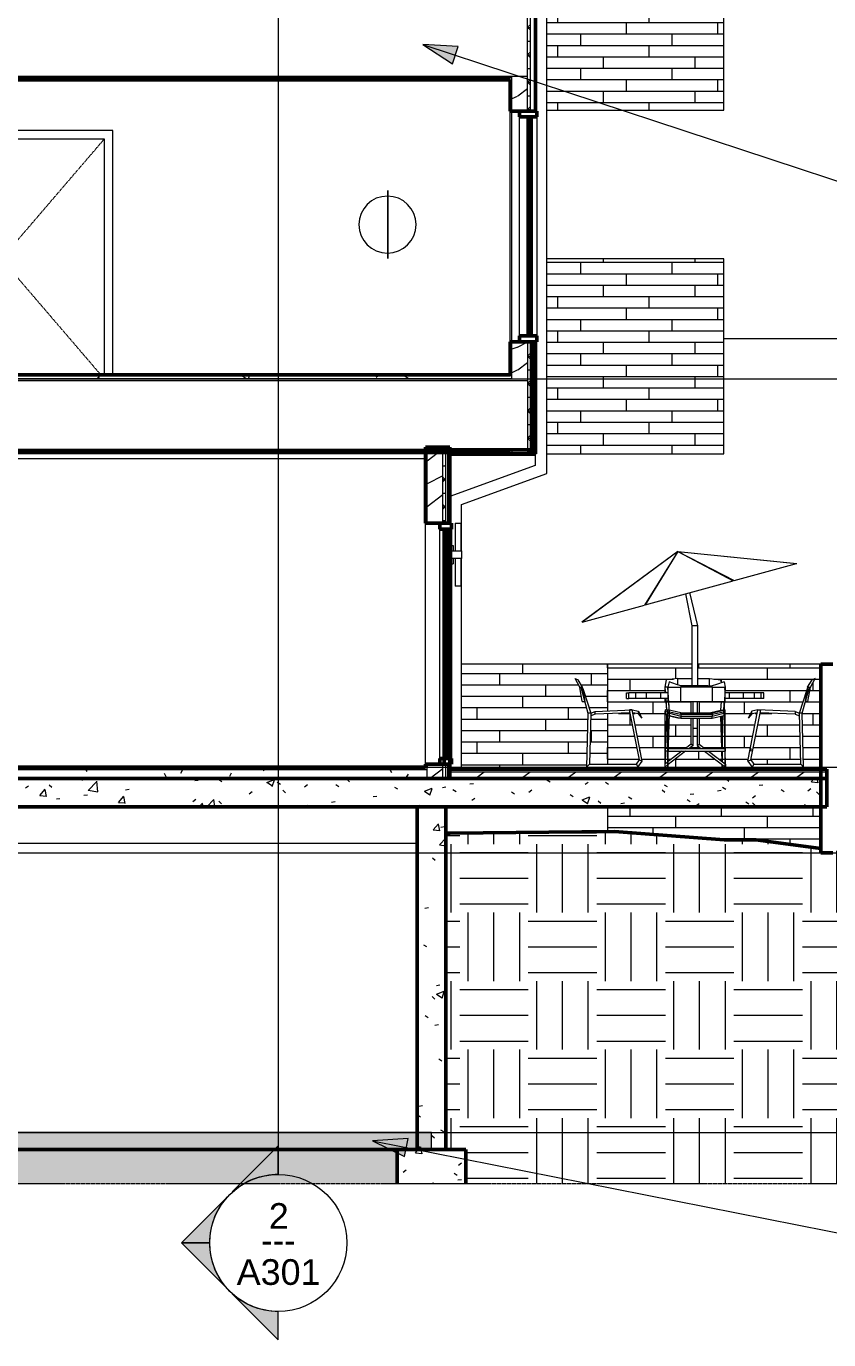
# Model space of a CAD drawing. Header units: inches. Extents: x -4169 to 1217, y -214 to 588.
# Drawn here: x 568.3 to 849.2, y -200.6 to 259.5 of the extents above; entities that cross this region are included whole.
import ezdxf

# ---------------------------------------------------------------- set-up
doc = ezdxf.new("R2010")
doc.units = ezdxf.units.IN
doc.header["$MEASUREMENT"] = 0
for name, pattern in [('Aligning Line 1_8_', [0.25, 0.125, -0.125]), ('Dash 1_16_', [0.125, 0.0625, -0.0625]), ('Grid Line 1_2_', [0.875, 0.5, -0.125, 0.125, -0.125])]:
    doc.linetypes.add(name, pattern=pattern)
for name, color, linetype, lineweight in [('0-5', 10, 'Continuous', 13), ('0-6', 90, 'Continuous', 5), ('0-7', 253, 'Continuous', 13), ('A-CLNG', 13, 'Continuous', 13), ('A-CLNG-1', 13, 'Continuous', 50), ('A-CLNG-PATT-1', 13, 'Continuous', 9), ('A-DOOR-1', 7, 'Dash 1_16_', 9), ('A-DOOR-FRAM-1', 7, 'Continuous', 9), ('A-FLOR', 192, 'Continuous', 13), ('A-FLOR-3', 192, 'Continuous', 50), ('A-FLOR-LEVL-1', 51, 'Grid Line 1_2_', 9), ('A-FLOR-MCUT', 51, 'Continuous', 13), ('A-FLOR-PATT-1', 8, 'Continuous', 9), ('A-GENM', 5, 'Continuous', 9), ('A-GLAZ', 151, 'Continuous', 13), ('A-GLAZ-2', 151, 'Continuous', 50), ('A-WALL', 113, 'Continuous', 13), ('A-WALL-1', 10, 'Continuous', 13), ('A-WALL-2', 113, 'Continuous', 50), ('A-WALL-PATT-3', 111, 'Continuous', 9), ('C-BLDG-PADS-1', 55, 'Continuous', 9), ('C-BLDG-PADS-2', 10, 'Continuous', 13), ('C-TOPO', 7, 'Continuous', 9), ('C-TOPO-1', 250, 'Continuous', 50), ('E-LITE-EQPM', 33, 'Continuous', 9), ('E-LITE-EQPM-1', 53, 'Continuous', 9), ('G-ANNO-SYMB', 111, 'Aligning Line 1_8_', 9), ('G-ANNO-SYMB-2', 147, 'Aligning Line 1_8_', 9), ('G-ANNO-SYMB-3', 111, 'Continuous', 9), ('G-ANNO-TEXT', 231, 'Continuous', 9), ('G-IMPT', 8, 'Continuous', 9), ('L-SITE', 91, 'Continuous', 9), ('S-FNDN-2', 32, 'Continuous', 50), ('S-FNDN-3', 32, 'Continuous', 9)]:
    doc.layers.add(name, color=color, linetype=linetype, lineweight=lineweight)
doc.styles.add('Arial', font='arial.ttf', dxfattribs={"height": 9})
doc.styles.add('Century Gothic', font='ufonts.com_century-gothic.ttf', dxfattribs={"height": 9})
pattern_1 = [(0, (0, 0), (24, 24), [24, -24]), (0, (0, 9), (24, 24), [24, -24]), (0, (0, 18), (24, 24), [24, -24]), (90, (3, 21), (-24, 24), [24, -24]), (90, (12, 21), (-24, 24), [24, -24]), (90, (21, 21), (-24, 24), [24, -24])]
pattern_2 = [(0, (-3114.207, 0), (30.72, 7.68), [1.267, -21.773, 1.267, -21.773, -122.88]), (0, (-3114.207, 0), (30.72, 7.68), [-46.08, 1.267, -44.813, 1.267, -21.773, -53.76]), (0, (-3114.207, 0), (30.72, 7.68), [-115.2, 1.267, -14.093, 1.267, -37.133]), (120, (-3102.687, 3.84), (-22.011075, 22.7643), [1.267, -21.773, 1.267, -21.773, -122.88]), (120, (-3102.687, 3.84), (-22.011075, 22.7643), [-46.08, 1.267, -44.813, 1.267, -21.773, -53.76]), (120, (-3102.687, 3.84), (-22.011075, 22.7643), [-115.2, 1.267, -14.093, 1.267, -37.133]), (240, (-3098.847, 19.2), (-8.708925, -30.4443), [1.267, -21.773, 1.267, -21.773, -122.88]), (240, (-3098.847, 19.2), (-8.708925, -30.4443), [-46.08, 1.267, -44.813, 1.267, -21.773, -53.76]), (240, (-3098.847, 19.2), (-8.708925, -30.4443), [-115.2, 1.267, -14.093, 1.267, -37.133])]
pattern_3 = [(50, (-3114.207, 0), (27.5427, -2.40992), [2.88, -31.68]), (355, (-3114.207, 0), (-5.32784, 28.88427), [2.304, -25.344]), (100.451, (-3111.912, -0.2), (22.21532, 26.47393), [2.448, -26.924]), (46.184, (-3114.207, 7.68), (40.98187, -6.35642), [4.32, -47.52]), (96.636, (-3110.792, 7.15), (35.89075, 37.4062), [3.671, -40.386]), (351.184, (-3114.207, 7.68), (35.89097, 37.4062), [3.456, -38.016]), (21, (-3110.367, 5.76), (22.92104, -15.46073), [2.88, -31.68]), (326, (-3110.367, 5.76), (9.34353, 27.84574), [2.304, -25.344]), (71.451, (-3108.457, 4.472), (32.26477, 12.38442), [2.448, -26.924]), (37.5, (-3114.207, 0), (0.466855, 12.782707), [1.267, -23.77, 1.267, -24.461, -25.44]), (37.5, (-3114.207, 0), (0.466855, 12.782707), [-50.765, 1.267, -24.173]), (7.5, (-3114.207, 0), (10.10159, 15.14509), [1.267, -13.402, 1.267, -23.194, -9.696]), (7.5, (-3114.207, 0), (10.10159, 15.14509), [-39.13, 1.267, -8.429]), (327.5, (-3122.77, 0), (20.49916, -0.86578), [1.267, -8.333, 1.267, -28.685, -39.744]), (327.5, (-3122.77, 0), (20.49916, -0.86578), [-39.552, 1.267, -38.477]), (317.5, (-3126.61, 0), (22.39478, 3.84429), [1.267, -11.213, 1.267, -18.624, -28.224]), (317.5, (-3126.61, 0), (22.39478, 3.84429), [-32.371, 1.267, -26.957])]
pattern_4 = [(0, (-3114.207, 0), (0, 4.798), []), (315, (-3114.207, 0), (4.7984266, 0), [6.786, -6.786]), (45, (-3114.207, 0), (4.7984266, 0), [6.786, -6.786])]
pattern_5 = [(216.87, (-3107.81, 15.994), (47.9809429, 31.9870857), [7.997, -71.971]), (206.565, (-3098.213, 11.196), (-15.993714, -15.994133), [17.881, -17.881]), (198.435, (-3098.213, 3.199), (-31.9867405, -15.99388), [10.115, -40.461])]

# ---------------------------------------------------------------- blocks, each defined once
blk = doc.blocks.new('Studio Light - 120V-1360589-BUILDING ELEVATION - COURTYARD - LOOKING WEST')
at = {"layer": 'E-LITE-EQPM-1'}
for p, q in [((3809.11, 190), (3809.11, 201.91)), ((3809.11, 201.91), (3809.11, 190)), ((3809.11, 190), (3809.11, 178.09)), ((3809.11, 178.09), (3809.11, 190))]:
    blk.add_line(p, q, dxfattribs=at)
for start, end in [(0, 180), (180, 0)]:
    blk.add_arc((3808.93, 190), 10, start, end, dxfattribs=at)
blk = doc.blocks.new('CTR - 2nd Phase_rvt-2-BUILDING ELEVATION - COURTYARD - LOOKING WEST')
at = {"layer": 'A-FLOR-LEVL-1'}
for p, q in [((1814.21, 136), (4168.71, 136)), ((1814.21, 0), (4168.71, 0)), ((1814.21, -30), (4168.71, -30)), ((1814.21, -128), (4168.71, -128))]:
    blk.add_line(p, q, dxfattribs=at)
at = {"layer": '0-7'}
blk.add_blockref('Studio Light - 120V-1360589-BUILDING ELEVATION - COURTYARD - LOOKING WEST', (0, 0), dxfattribs=at)
blk = doc.blocks.new('Single-Flush - 36_ x 84_-V57-BUILDING ELEVATION - COURTYARD - LOOKING WEST')
at = {"layer": 'A-DOOR-1'}
for p in [(3709.8, 220), (3708.62, 137.37)]:
    blk.add_line(p, (3673.8, 178), dxfattribs=at)
at = {"layer": 'A-DOOR-FRAM-1'}
for p, q in [((3670.8, 223), (3670.8, 137.37)), ((3712.8, 223), (3670.8, 223)), ((3712.8, 137.37), (3712.8, 223)), ((3673.8, 137.37), (3673.8, 220)), ((3673.8, 220), (3709.8, 220)), ((3709.8, 220), (3709.8, 137.37))]:
    blk.add_line(p, q, dxfattribs=at)
blk = doc.blocks.new('CTR - 1st Phase - Unit Layouts_rvt-2-BUILDING ELEVATION - COURTYARD - LOOKING WEST')
at = {"layer": 'A-WALL-1'}
for p, q in [((3852.47, 149), (3852.47, 229.75)), ((3822.2, 108), (3631.24, 108))]:
    blk.add_line(p, q, dxfattribs=at)
at = {"layer": '0-5'}
blk.add_blockref('Single-Flush - 36_ x 84_-V57-BUILDING ELEVATION - COURTYARD - LOOKING WEST', (0, 0), dxfattribs=at)
blk = doc.blocks.new('CTR  - Topography_rvt-2-BUILDING ELEVATION - COURTYARD - LOOKING WEST')
at = {"layer": 'C-BLDG-PADS-1'}
h = blk.add_hatch(dxfattribs=at)
h.set_pattern_fill('FP_44', color=256, style=0, pattern_type=2)
h.set_pattern_definition([(50, (0, 0), (27.5427, -2.40992), [2.88, -31.68]), (355, (0, 0), (-5.32784, 28.88427), [2.304, -25.344]), (100.451, (2.295, -0.2), (22.21532, 26.47393), [2.448, -26.924]), (46.184, (0, 7.68), (40.98187, -6.35642), [4.32, -47.52]), (96.636, (3.415, 7.15), (35.89075, 37.4062), [3.671, -40.386]), (351.184, (0, 7.68), (35.89097, 37.4062), [3.456, -38.016]), (21, (3.84, 5.76), (22.92104, -15.46073), [2.88, -31.68]), (326, (3.84, 5.76), (9.34353, 27.84574), [2.304, -25.344]), (71.451, (5.75, 4.472), (32.26477, 12.38442), [2.448, -26.924]), (37.5, (0, 0), (0.466855, 12.782707), [1.267, -23.77, 1.267, -24.461, -25.44]), (37.5, (0, 0), (0.466855, 12.782707), [-50.765, 1.267, -24.173]), (7.5, (0, 0), (10.10159, 15.14509), [1.267, -13.402, 1.267, -23.194, -9.696]), (7.5, (0, 0), (10.10159, 15.14509), [-39.13, 1.267, -8.429]), (327.5, (-8.563, 0), (20.49916, -0.86578), [1.267, -8.333, 1.267, -28.685, -39.744]), (327.5, (-8.563, 0), (20.49916, -0.86578), [-39.552, 1.267, -38.477]), (317.5, (-12.403, 0), (22.39478, 3.84429), [1.267, -11.213, 1.267, -18.624, -28.224]), (317.5, (-12.403, 0), (22.39478, 3.84429), [-32.371, 1.267, -26.957])])
h.paths.add_polyline_path([(2856.41, -134), (3824.32, -134), (3824.32, -128), (1938.32, -128), (1938.32, -134), (2721.34, -134)], flags=0)
at = {"layer": 'C-TOPO'}
h = blk.add_hatch(dxfattribs=at)
h.set_pattern_fill('FP_25', color=256, style=0, pattern_type=2)
h.set_pattern_definition(pattern_1)
h.paths.add_polyline_path([(3983.68, -145.87), (4004.23, -145.87), (4004.23, -30), (3971.13, -30), (3964.85, -29.15), (3964.85, -30), (3960.6, -30), (3960.6, -28.58), (3937.24, -25.45), (3926.76, -25.52), (3888.46, -22.59), (3882.12, -22.66), (3876.94, -22.65), (3829.32, -23.15), (3829.32, -134), (3836.32, -134), (3836.32, -145.87), (3974.15, -145.87)], flags=0)
h = blk.add_hatch(dxfattribs=at)
h.set_pattern_fill('FP_25', color=256, style=0, pattern_type=2)
h.set_pattern_definition(pattern_1)
h.paths.add_polyline_path([(3812.32, -145.87), (3812.32, -134.01), (1938.32, -134.01), (1938.32, -145.87), (3801.89, -145.87)], flags=0)
at = {"layer": 'A-FLOR-LEVL-1'}
for p, q in [((1814.21, 0), (4168.71, 0)), ((1814.21, -128), (4168.71, -128))]:
    blk.add_line(p, q, dxfattribs=at)
at = {"layer": 'C-BLDG-PADS-2'}
for p, q in [((3824.32, -128), (1938.32, -128)), ((3824.32, -134), (3824.32, -128)), ((1938.32, -134), (3824.32, -134))]:
    blk.add_line(p, q, dxfattribs=at)
at = {"layer": 'C-TOPO'}
for p, q in [((3969.89, 150), (3926.72, 150)), ((3834.82, -0.59), (3885.92, 0)), ((3868.79, -0.75), (3885.92, 0)), ((3830.94, -23.14), (3876.94, -22.65)), ((3876.94, -22.65), (3882.12, -22.66)), ((3882.12, -22.66), (3888.46, -22.59)), ((3926.76, -25.52), (3888.46, -22.59)), ((3830.94, -23.14), (3829.32, -23.15)), ((3937.24, -25.45), (3926.76, -25.52)), ((3937.24, -25.45), (3937.32, -25.45)), ((3937.94, -25.53), (3937.32, -25.45)), ((3960.6, -28.58), (3937.94, -25.53)), ((2866.91, -134.01), (3812.32, -134.01))]:
    blk.add_line(p, q, dxfattribs=at)
at = {"layer": 'C-TOPO-1'}
for p, q in [((3830.94, -23.14), (3876.94, -22.65)), ((3876.94, -22.65), (3882.12, -22.66)), ((3882.12, -22.66), (3888.46, -22.59)), ((3888.46, -22.59), (3926.76, -25.52)), ((3829.32, -23.15), (3830.94, -23.14)), ((3926.76, -25.52), (3937.24, -25.45)), ((3937.24, -25.45), (3937.32, -25.45)), ((3937.32, -25.45), (3937.94, -25.53)), ((3937.94, -25.53), (3960.6, -28.58)), ((3812.32, -134.01), (2866.91, -134.01))]:
    blk.add_line(p, q, dxfattribs=at)
at = {"layer": 'G-ANNO-SYMB-2'}
blk.add_line((1910.93, 0), (4072.03, 0), dxfattribs=at)
blk = doc.blocks.new('CTR - 1st Phase - Common Walls_rvt-2-BUILDING ELEVATION - COURTYARD - LOOKING WEST')
at = {"layer": 'A-FLOR-LEVL-1'}
for p, q in [((1814.21, 136), (4168.71, 136)), ((1814.21, 0), (4168.71, 0)), ((1814.21, -30), (4168.71, -30)), ((1814.21, -128), (4168.71, -128))]:
    blk.add_line(p, q, dxfattribs=at)
at = {"layer": 'G-ANNO-SYMB-2'}
blk.add_line((1910.93, 0), (4072.03, 0), dxfattribs=at)
blk = doc.blocks.new('Outdoor Table01 - 02ZUTB01_dwg-V66-BUILDING ELEVATION - COURTYARD - LOOKING WEST')
at = {"layer": 'G-IMPT'}
for p, q in [((3910.64, 75.5), (3876.96, 50.77)), ((3910.64, 75.5), (3876.96, 50.77)), ((3910.64, 75.5), (3877.06, 50.8)), ((3910.64, 75.5), (3898.89, 56.75)), ((3910.64, 75.5), (3899.15, 56.82)), ((3910.64, 75.5), (3952.21, 71.29)), ((3910.64, 75.5), (3952.21, 71.29)), ((3910.64, 75.5), (3930.02, 65.24)), ((3910.64, 75.5), (3930.27, 65.31)), ((3910.64, 75.5), (3952.1, 71.26)), ((3930.27, 65.31), (3952.1, 71.26)), ((3899.15, 56.82), (3930.02, 65.24)), ((3915.64, 49.5), (3913.4, 60.7)), ((3917.64, 49.5), (3914.85, 61.1)), ((3877.06, 50.8), (3898.89, 56.75)), ((3915.64, 28.42), (3915.64, 49.5)), ((3917.64, 49.5), (3915.64, 49.5)), ((3917.64, 28.42), (3917.64, 49.5)), ((3874.65, 31), (3875.65, 30.5)), ((3876.27, 28), (3874.65, 31)), ((3877.27, 28), (3875.65, 30.5)), ((3877.14, 23), (3876.27, 28)), ((3876.27, 28), (3876.64, 28)), ((3877.14, 28), (3876.64, 28)), ((3876.64, 28), (3879.14, 18.83)), ((3877.14, 28), (3877.4, 27.21)), ((3877.14, 28), (3877.27, 28)), ((3878.14, 23), (3877.27, 28)), ((3906.14, 28), (3906.64, 30.5)), ((3906.14, 26), (3906.14, 28)), ((3907.14, 28), (3906.14, 28)), ((3910.64, 31), (3906.64, 30.5)), ((3907.52, 29.9), (3907.14, 28)), ((3907.64, 18.83), (3907.14, 28)), ((3907.18, 27.21), (3907.14, 28)), ((3907.14, 28), (3907.14, 23)), ((3907.14, 28), (3911.64, 28)), ((3910.17, 28.92), (3907.52, 29.9)), ((3911.64, 28.42), (3910.17, 28.92)), ((3910.64, 31), (3915.64, 31)), ((3910.64, 28.76), (3910.64, 31)), ((3921.1, 28.42), (3911.64, 28.42)), ((3911.64, 28.42), (3911.64, 28)), ((3922.64, 28), (3911.64, 28)), ((3911.64, 23), (3911.64, 28)), ((3917.64, 31), (3921.64, 31)), ((3921.1, 28.42), (3922.64, 28.42)), ((3921.64, 31), (3925.64, 30.5)), ((3921.64, 28.42), (3921.64, 31)), ((3924.11, 28.92), (3922.64, 28.42)), ((3922.64, 28), (3922.64, 28.42)), ((3922.64, 28), (3922.64, 23)), ((3922.64, 28), (3927.14, 28)), ((3926.76, 29.9), (3924.11, 28.92)), ((3925.83, 29.55), (3925.64, 30.5)), ((3927.14, 28), (3926.64, 18.83)), ((3926.76, 29.9), (3927.14, 28)), ((3927.09, 27.21), (3927.14, 28)), ((3927.14, 23), (3927.14, 28)), ((3954.14, 18.83), (3956.64, 28)), ((3956.01, 28), (3955.14, 23)), ((3955.88, 27.21), (3956.14, 28)), ((3956.01, 28), (3957.62, 30.5)), ((3956.01, 28), (3956.14, 28)), ((3956.14, 28), (3956.64, 28)), ((3956.14, 23), (3957.01, 28)), ((3956.64, 28), (3957.01, 28)), ((3957.01, 28), (3958.62, 31)), ((3958.62, 31), (3957.62, 30.5)), ((3877.42, 27.15), (3880.14, 18.83)), ((3892.64, 24), (3892.64, 26)), ((3892.64, 26), (3893.46, 26)), ((3892.64, 24), (3893.46, 24)), ((3895.85, 26), (3893.46, 26)), ((3893.46, 24), (3893.46, 26)), ((3895.85, 24), (3893.46, 24)), ((3899.67, 26), (3895.85, 26)), ((3895.85, 24), (3895.85, 26)), ((3899.67, 24), (3895.85, 24)), ((3904.64, 26), (3899.67, 26)), ((3899.67, 24), (3899.67, 26)), ((3904.64, 24), (3899.67, 24)), ((3907.14, 26), (3904.64, 26)), ((3904.64, 24), (3904.64, 26)), ((3907.14, 24), (3904.64, 24)), ((3906.14, 23), (3906.14, 24)), ((3906.18, 27.21), (3906.25, 26)), ((3906.36, 24), (3906.58, 19.9)), ((3928.64, 26), (3927.14, 26)), ((3928.64, 24), (3927.14, 24)), ((3933.61, 26), (3928.64, 26)), ((3928.64, 24), (3928.64, 26)), ((3933.61, 24), (3928.64, 24)), ((3937.42, 26), (3933.61, 26)), ((3933.61, 24), (3933.61, 26)), ((3937.42, 24), (3933.61, 24)), ((3939.82, 26), (3937.42, 26)), ((3937.42, 24), (3937.42, 26)), ((3939.82, 24), (3937.42, 24)), ((3940.64, 26), (3939.82, 26)), ((3939.82, 24), (3939.82, 26)), ((3940.64, 24), (3939.82, 24)), ((3940.64, 24), (3940.64, 26)), ((3953.14, 18.83), (3955.86, 27.15)), ((3877.14, 23), (3878, 23)), ((3878.08, 23), (3878.14, 23)), ((3879.14, 18.83), (3878.64, 0)), ((3880.14, 18.83), (3879.14, 18.83)), ((3880.14, 18.83), (3879.64, 1)), ((3881.64, 18.48), (3880.11, 17.98)), ((3880.14, 18.83), (3881.64, 19.48)), ((3881.64, 19.48), (3894.64, 20)), ((3881.64, 18.48), (3881.64, 19.48)), ((3893.84, 18.97), (3881.64, 18.48)), ((3897.14, 2.5), (3893.64, 20)), ((3894.64, 20), (3893.64, 20)), ((3898.14, 2), (3894.64, 20)), ((3894.64, 20), (3896.77, 19.59)), ((3896.77, 18.59), (3894.84, 18.96)), ((3896.77, 19.59), (3897.55, 18.07)), ((3896.77, 18.59), (3896.77, 19.59)), ((3898.05, 17.07), (3896.77, 18.59)), ((3907.14, 23), (3906.14, 23)), ((3906.14, 20), (3906.14, 19.59)), ((3907.14, 19.78), (3906.14, 20)), ((3906.14, 6.5), (3906.14, 19.59)), ((3906.14, 2), (3906.14, 19.59)), ((3906.14, 19.48), (3906.14, 19.59)), ((3906.14, 19.59), (3906.64, 18.07)), ((3907.22, 19.35), (3906.14, 19.59)), ((3906.2, 19.4), (3906.14, 19.48)), ((3906.41, 23), (3906.58, 19.9)), ((3907.14, 23), (3911.64, 23)), ((3907.14, 19.48), (3907.14, 20)), ((3911.64, 19), (3907.14, 20)), ((3907.14, 6.5), (3907.14, 19.48)), ((3907.14, 2.5), (3907.14, 19.48)), ((3907.14, 19.48), (3907.64, 18.83)), ((3907.14, 19.48), (3911.64, 18.48)), ((3907.14, 0), (3907.64, 18.83)), ((3907.14, 1), (3907.64, 18.83)), ((3907.2, 19.4), (3907.64, 18.07)), ((3907.64, 18.83), (3907.41, 23)), ((3907.64, 18.83), (3911.64, 17.83)), ((3911.64, 23), (3922.64, 23)), ((3911.64, 19), (3922.64, 19)), ((3911.64, 18.48), (3911.64, 19)), ((3911.64, 18.48), (3911.64, 17.83)), ((3911.64, 18.48), (3922.64, 18.48)), ((3915.22, 19), (3915.22, 23)), ((3915.93, 19), (3915.93, 23)), ((3917.34, 23), (3917.34, 19)), ((3918.05, 23), (3918.05, 19)), ((3921.64, 19), (3926.14, 20)), ((3922.64, 23), (3927.14, 23)), ((3922.64, 19), (3927.14, 20)), ((3922.64, 18.48), (3927.14, 19.48)), ((3922.64, 19), (3922.64, 18.48)), ((3922.64, 17.83), (3926.64, 18.83)), ((3922.64, 18.48), (3922.64, 17.83)), ((3925.7, 19.9), (3925.86, 23)), ((3925.7, 19.9), (3925.86, 23)), ((3926.14, 20), (3926.14, 19.78)), ((3926.64, 18.83), (3926.86, 23)), ((3926.64, 18.83), (3927.14, 19.48)), ((3927.08, 19.4), (3926.64, 18.07)), ((3926.64, 18.83), (3927.14, 0)), ((3926.64, 18.83), (3927.14, 1)), ((3927.14, 19.48), (3927.14, 20)), ((3927.14, 2.5), (3927.14, 19.48)), ((3927.14, 6.5), (3927.14, 19.48)), ((3935.14, 2), (3938.64, 20)), ((3936.51, 18.59), (3935.22, 17.07)), ((3936.51, 19.59), (3935.72, 18.07)), ((3936.14, 2.5), (3939.64, 20)), ((3938.64, 20), (3936.51, 19.59)), ((3936.51, 18.59), (3936.51, 19.59)), ((3938.44, 18.96), (3936.51, 18.59)), ((3938.64, 20), (3939.64, 20)), ((3951.64, 19.48), (3938.64, 20)), ((3951.64, 18.48), (3939.43, 18.97)), ((3951.64, 19.48), (3953.14, 18.83)), ((3951.64, 19.48), (3951.64, 18.48)), ((3951.64, 18.48), (3953.16, 17.98)), ((3953.64, 1), (3953.14, 18.83)), ((3954.14, 18.83), (3953.14, 18.83)), ((3954.64, 0), (3954.14, 18.83)), ((3955.2, 23), (3955.14, 23)), ((3956.14, 23), (3955.27, 23)), ((3898.05, 17.07), (3897.55, 18.07)), ((3906.62, 18.13), (3906.29, 6.49)), ((3906.62, 18.13), (3906.29, 6.49)), ((3906.62, 18.12), (3906.31, 6.49)), ((3910.64, 17.07), (3906.64, 18.07)), ((3907.64, 18.07), (3911.64, 17.07)), ((3910.64, 17.07), (3910.64, 17.32)), ((3911.64, 17.07), (3910.64, 17.07)), ((3911.64, 17.83), (3922.64, 17.83)), ((3911.64, 17.83), (3911.64, 17.07)), ((3911.64, 17.07), (3922.64, 17.07)), ((3915.22, 8), (3915.22, 17.07)), ((3915.93, 7.5), (3915.93, 17.07)), ((3917.34, 17.07), (3917.34, 7.5)), ((3918.05, 17.07), (3918.05, 8)), ((3922.64, 17.07), (3926.64, 18.07)), ((3922.64, 17.07), (3922.64, 17.83)), ((3925.96, 6.5), (3925.66, 17.82)), ((3925.98, 6.5), (3925.67, 17.82)), ((3925.98, 6.5), (3925.67, 17.82)), ((3926.14, 17.94), (3926.14, 6.5)), ((3926.14, 6.5), (3926.14, 17.94)), ((3935.72, 18.07), (3935.22, 17.07)), ((3917.34, 13.5), (3915.93, 13.5)), ((3897.14, 6.5), (3897.14, 5.5)), ((3907.14, 6.5), (3906.14, 6.5)), ((3906.14, 6.5), (3906.14, 5.5)), ((3907.14, 5.5), (3906.14, 5.5)), ((3906.26, 5.5), (3906.14, 1.08)), ((3906.14, 2.5), (3906.14, 5.5)), ((3906.26, 5.5), (3906.14, 1.08)), ((3906.28, 5.5), (3906.17, 1.1)), ((3907.14, 5.5), (3907.14, 6.5)), ((3907.14, 6.5), (3907.29, 6.5)), ((3907.14, 5.5), (3907.26, 5.5)), ((3907.14, 2), (3907.14, 5.5)), ((3913.29, 5.5), (3907.16, 0.86)), ((3911.94, 5.5), (3907.19, 1.88)), ((3907.28, 5.5), (3926.99, 5.5)), ((3907.31, 6.5), (3926.96, 6.5)), ((3915.22, 8), (3913.25, 6.5)), ((3915.93, 7.5), (3914.61, 6.5)), ((3915.93, 7.5), (3915.22, 8)), ((3917.34, 7.5), (3918.05, 8)), ((3917.34, 7.5), (3918.66, 6.5)), ((3918.05, 8), (3920.02, 6.5)), ((3919.98, 5.5), (3927.24, 0)), ((3921.33, 5.5), (3927.11, 1.1)), ((3926.09, 1.88), (3925.99, 5.5)), ((3926.11, 1.86), (3926.01, 5.5)), ((3926.11, 1.86), (3926.01, 5.5)), ((3926.14, 5.5), (3926.14, 2)), ((3926.14, 2.5), (3926.14, 5.5)), ((3926.98, 6.5), (3927.14, 6.5)), ((3927.01, 5.5), (3927.14, 5.5)), ((3927.14, 6.5), (3927.14, 5.5)), ((3927.14, 2), (3927.14, 5.5)), ((3936.14, 6.5), (3936.14, 5.5)), ((3878.64, 0), (3879.64, 1)), ((3878.64, 0), (3896.64, 0)), ((3879.64, 1), (3896.14, 1)), ((3896.14, 1), (3897.14, 2.5)), ((3896.14, 1), (3896.64, 0)), ((3896.64, 0), (3898.14, 2)), ((3897.14, 2.5), (3898.14, 2)), ((3907.16, 1.86), (3906.03, 1)), ((3906.03, 1), (3906.03, 0)), ((3907.14, 0.84), (3906.03, 0)), ((3906.14, 1.08), (3906.14, 2.5)), ((3906.14, 2.5), (3906.14, 2)), ((3906.14, 1.08), (3906.14, 2)), ((3906.14, 0.08), (3906.14, 0)), ((3906.14, 0), (3906.14, 0.08)), ((3906.14, 0), (3906.14, 0.08)), ((3906.14, 0.08), (3906.14, 0)), ((3907.14, 2.5), (3907.14, 1)), ((3907.14, 2), (3907.14, 2.5)), ((3907.14, 2), (3907.14, 1)), ((3907.14, 1), (3907.14, 0)), ((3926.14, 0), (3926.11, 0.86)), ((3926.14, 2.5), (3926.14, 1.84)), ((3926.14, 2), (3926.14, 2.5)), ((3926.14, 2), (3926.14, 1.84)), ((3926.14, 0.84), (3926.14, 0)), ((3926.14, 0.84), (3926.14, 0)), ((3926.14, 0.84), (3926.14, 0)), ((3927.14, 1), (3927.14, 2.5)), ((3927.14, 2.5), (3927.14, 2)), ((3927.14, 1), (3927.14, 2)), ((3927.14, 1.08), (3927.24, 1)), ((3927.14, 0), (3927.14, 1)), ((3927.24, 1), (3927.24, 0)), ((3935.14, 2), (3936.14, 2.5)), ((3935.14, 2), (3936.64, 0)), ((3936.14, 2.5), (3937.14, 1)), ((3937.14, 1), (3936.64, 0)), ((3936.64, 0), (3954.64, 0)), ((3937.14, 1), (3953.64, 1)), ((3953.64, 1), (3954.64, 0))]:
    blk.add_line(p, q, dxfattribs=at)
blk = doc.blocks.new('Outdoor Table01 - Outdoor Table01-V67-BUILDING ELEVATION - COURTYARD - LOOKING WEST')
blk.add_blockref('Outdoor Table01 - 02ZUTB01_dwg-V66-BUILDING ELEVATION - COURTYARD - LOOKING WEST', (0, 0))
blk = doc.blocks.new('_THE_ WINDOW _ DOOR - Window - 2nd Floor-V70-BUILDING ELEVATION - COURTYARD - LOOKING WEST')
at = {"layer": 'A-GLAZ'}
for p, q in [((3855.22, 151), (3855.22, 227.75)), ((3861.22, 227.75), (3861.22, 151))]:
    blk.add_line(p, q, dxfattribs=at)
at = {"layer": 'A-GLAZ-2'}
for p, q in [((3855.22, 229.75), (3855.22, 227.75)), ((3861.22, 229.75), (3855.22, 229.75)), ((3855.22, 227.75), (3861.22, 227.75)), ((3859.22, 227.75), (3858.22, 227.75)), ((3858.22, 227.75), (3858.22, 151)), ((3859.22, 151), (3859.22, 227.75)), ((3861.22, 227.75), (3861.22, 229.75)), ((3855.22, 151), (3855.22, 149)), ((3861.22, 151), (3855.22, 151)), ((3855.22, 149), (3861.22, 149)), ((3858.22, 151), (3859.22, 151)), ((3859.72, 149), (3859.72, 109.75)), ((3860.72, 149), (3859.72, 149)), ((3860.72, 109.75), (3860.72, 149)), ((3861.22, 149), (3861.22, 151)), ((3859.72, 109.75), (3860.72, 109.75))]:
    blk.add_line(p, q, dxfattribs=at)
blk = doc.blocks.new('VISA-OW2400-02-SASS - OW2400-L30K-MVOLT-2031435-BUILDING ELEVATION - COURTYARD - LOOKING WEST')
at = {"layer": 'E-LITE-EQPM'}
for p, q in [((3832.6, 85.38), (3834.6, 85.38)), ((3832.6, 85.38), (3832.6, 75.75)), ((3834.6, 85.38), (3834.6, 75.75)), ((3831.32, 77.63), (3831.89, 77.63)), ((3831.32, 75.75), (3834.82, 75.75)), ((3831.89, 77.63), (3831.89, 75.75)), ((3834.82, 75.75), (3834.82, 73)), ((3834.82, 73), (3831.32, 73)), ((3831.32, 71.13), (3831.89, 71.13)), ((3831.89, 73), (3831.89, 71.13)), ((3832.6, 73), (3832.6, 63.38)), ((3834.6, 73), (3834.6, 63.38)), ((3834.6, 63.38), (3832.6, 63.38))]:
    blk.add_line(p, q, dxfattribs=at)
blk = doc.blocks.new('077123 - Manufactured Gutters and Downspouts - 077123 - Manufactured Gutters and Downspouts-2024313-BUILDING ELEVATION - COURTYARD - LOOKING WEST')
at = {"layer": 'A-GENM'}
for p, q in [((3860.72, 413.51), (3871.39, 413.51)), ((3871.39, 413.51), (3871.39, 395.11)), ((3871.39, 395.11), (3860.72, 395.11)), ((3871.39, 395.11), (3868.04, 384.1)), ((3868.04, 384.1), (3860.72, 384.1)), ((3864.7, 384.1), (3864.7, 371.1)), ((3864.7, 371.1), (3860.72, 371.1)), ((3864.7, 371.1), (3864.7, 358.75)), ((3864.7, 358.75), (3860.72, 358.75)), ((3864.7, 358.75), (3864.7, 353.15)), ((3864.7, 353.15), (3860.72, 353.15)), ((3860.72, 353.15), (3864.7, 353.15)), ((3864.7, 102.78), (3864.7, 353.15)), ((3860.7, 109.75), (3860.7, 105.58)), ((3860.7, 105.58), (3830.82, 94.71)), ((3834.82, 91.91), (3864.7, 102.78)), ((3834.82, 75.75), (3834.82, 91.91)), ((3834.82, -0.75), (3834.82, 73))]:
    blk.add_line(p, q, dxfattribs=at)
blk = doc.blocks.new('_THE_ WINDOW _ DOOR - Door - 1st Floor-V81-BUILDING ELEVATION - COURTYARD - LOOKING WEST')
at = {"layer": 'A-GLAZ'}
for p, q in [((3827.32, 3), (3827.32, 83.38)), ((3831.32, 83.38), (3831.32, 3))]:
    blk.add_line(p, q, dxfattribs=at)
at = {"layer": 'A-GLAZ-2'}
for p, q in [((3827.32, 85.38), (3827.32, 83.38)), ((3831.32, 85.38), (3827.32, 85.38)), ((3827.32, 83.38), (3831.32, 83.38)), ((3830.82, 83.38), (3828.82, 83.38)), ((3828.82, 83.38), (3828.82, 1)), ((3830.32, 83.38), (3829.32, 83.38)), ((3829.32, 83.38), (3829.32, 3)), ((3830.32, 3), (3830.32, 83.38)), ((3830.82, 1), (3830.82, 83.38)), ((3831.32, 83.38), (3831.32, 85.38)), ((3827.32, 3), (3827.32, 1)), ((3831.32, 3), (3827.32, 3)), ((3827.32, 1), (3831.32, 1)), ((3828.82, 1), (3830.82, 1)), ((3829.32, 3), (3830.32, 3)), ((3829.82, 1), (3829.82, 0.5)), ((3830.82, 1), (3829.82, 1)), ((3829.82, 0.5), (3830.82, 0.5)), ((3830.82, 0.5), (3830.82, 1)), ((3831.32, 1), (3831.32, 3))]:
    blk.add_line(p, q, dxfattribs=at)
blk = doc.blocks.new('Section - Section Head - Filled-22785-BUILDING ELEVATION - COURTYARD - LOOKING WEST')
at = {"layer": 'G-ANNO-SYMB-3'}
h = blk.add_hatch(color=256, dxfattribs=at)
edge = h.paths.add_edge_path(flags=0)
edge.add_line((2563.93, -148.84), (2547.82, -132.73))
edge.add_line((2547.82, -132.73), (2547.82, -142.64))
edge.add_arc((2547.82, -166.67), 24.03, 47.9216, 90, ccw=False)
h = blk.add_hatch(color=256, dxfattribs=at)
edge = h.paths.add_edge_path(flags=0)
edge.add_arc((2547.82, -166.67), 24, 0, 45, ccw=False)
edge.add_line((2571.82, -166.67), (2581.76, -166.67))
edge.add_line((2581.76, -166.67), (2564.79, -149.7))
h = blk.add_hatch(color=256, dxfattribs=at)
edge = h.paths.add_edge_path(flags=0)
edge.add_line((2564.79, -183.64), (2581.76, -166.67))
edge.add_line((2581.76, -166.67), (2571.82, -166.67))
edge.add_arc((2547.82, -166.67), 24, 315, 360, ccw=False)
h = blk.add_hatch(color=256, dxfattribs=at)
edge = h.paths.add_edge_path(flags=0)
edge.add_arc((2547.82, -166.67), 24.03, 270, 312.0784, ccw=False)
edge.add_line((2547.82, -190.7), (2547.82, -200.61))
edge.add_line((2547.82, -200.61), (2563.93, -184.51))
for p, q in [((2547.82, -142.64), (2547.82, -132.73)), ((2547.82, -132.73), (2563.93, -148.84)), ((2564.79, -149.7), (2581.76, -166.67)), ((2581.76, -166.67), (2564.79, -183.64)), ((2571.82, -166.67), (2581.76, -166.67)), ((2581.76, -166.67), (2571.82, -166.67)), ((2563.93, -184.51), (2547.82, -200.61)), ((2547.82, -200.61), (2547.82, -190.7))]:
    blk.add_line(p, q, dxfattribs=at)
for centre, radius, start, end in [((2547.82, -166.7), 24, 90, 270), ((2547.82, -166.67), 24.03, 47.9216, 90), ((2547.82, -166.7), 24, 270, 90), ((2547.82, -166.67), 24, 360, 45), ((2547.82, -166.67), 24, 315, 360), ((2547.82, -166.67), 24.03, 270, 312.0784)]:
    blk.add_arc(centre, radius, start, end, dxfattribs=at)

msp = doc.modelspace()

# ---------------------------------------------------------------- hatches: boundary and pattern name
at = {"layer": 'A-CLNG-PATT-1'}
h = msp.add_hatch(dxfattribs=at)
h.set_pattern_fill('FP_68', color=256, style=0, pattern_type=2)
h.set_pattern_definition([(45, (-3114.207, 0), (-9.503515, 9.503515), []), (45, (-3114.207, 14.4), (-9.503515, 9.503515), [])])
h.paths.add_polyline_path([(738.3363, 110.625), (746.2666, 110.625), (746.2666, 111.125), (716.6166, 111.125), (716.6166, 110.625), (721.4526, 110.625)], flags=0)
at = {"layer": 'A-FLOR-PATT-1'}
h = msp.add_hatch(dxfattribs=at)
h.set_pattern_fill('FP_43', color=256, style=0, pattern_type=2)
h.set_pattern_definition(pattern_2)
h.paths.add_polyline_path([(737.6416, 240.75), (738.2666, 240.75), (738.2666, 241.375), (294.0916, 241.375), (294.0916, 240.75), (721.4526, 240.75)], flags=0)
h = msp.add_hatch(dxfattribs=at)
h.set_pattern_fill('FP_44', color=256, style=0, pattern_type=2)
h.set_pattern_definition(pattern_3)
h.paths.add_polyline_path([(451.3146, 136), (738.2666, 136), (738.2666, 137), (294.0916, 137), (294.0916, 136), (417.5474, 136)], flags=0)
h = msp.add_hatch(dxfattribs=at)
h.set_pattern_fill('FP_43', color=256, style=0, pattern_type=2)
h.set_pattern_definition(pattern_2)
h.paths.add_polyline_path([(738.2666, 110.125), (738.2666, 110.75), (294.0916, 110.75), (294.0916, 110.125), (737.6416, 110.125)], flags=0)
h = msp.add_hatch(dxfattribs=at)
h.set_pattern_fill('FP_44', color=256, style=0, pattern_type=2)
h.set_pattern_definition(pattern_3)
h.paths.add_polyline_path([(518.8491, -14), (848.5166, -14), (848.5166, -4), (288.1533, -4), (288.1533, -14), (501.9655, -14)], flags=0)
h = msp.add_hatch(dxfattribs=at)
h.set_pattern_fill('FP_43', color=256, style=0, pattern_type=2)
h.set_pattern_definition(pattern_2)
h.paths.add_polyline_path([(485.0819, -4), (708.6166, -4), (708.6166, -1), (293.6533, -1), (293.6533, -4), (451.3146, -4)], flags=0)
h = msp.add_hatch(dxfattribs=at)
h.set_pattern_fill('FP_7', color=256, style=0, pattern_type=2)
h.set_pattern_definition(pattern_5)
h.paths.add_polyline_path([(780.5453, -4), (848.5166, -4), (848.5166, -1.75), (716.6166, -1.75), (716.6166, -4), (772.1035, -4)], flags=0)
at = {"layer": 'A-WALL-PATT-3'}
h = msp.add_hatch(dxfattribs=at)
h.set_pattern_fill('FP_43', color=256, style=0, pattern_type=2)
h.set_pattern_definition(pattern_2)
h.paths.add_polyline_path([(737.6416, 109.75), (738.2666, 109.75), (738.2666, 110.125), (737.6416, 110.125)], flags=0)
h.paths.add_polyline_path([(738.2666, 137.375), (738.2666, 149), (737.6416, 149), (737.6416, 137.375)], flags=0)
h.paths.add_polyline_path([(738.2666, 229.75), (738.2666, 240.75), (737.6416, 240.75), (737.6416, 229.75)], flags=0)
h.paths.add_polyline_path([(738.2666, 268), (738.2666, 350.5), (737.6416, 350.5), (737.6416, 268)], flags=0)
h = msp.add_hatch(dxfattribs=at)
h.set_pattern_fill('FP_7', color=256, style=0, pattern_type=2)
h.set_pattern_definition(pattern_5)
h.paths.add_polyline_path([(743.7666, 109.75), (743.7666, 111.25), (738.2666, 111.25), (738.2666, 109.75), (742.5572, 109.75)], flags=0)
h.paths.add_polyline_path([(738.3363, 136), (743.7666, 136), (743.7666, 149), (738.2666, 149), (738.2666, 136)], flags=0)
h.paths.add_polyline_path([(738.3363, 229.75), (743.7666, 229.75), (743.7666, 241.875), (738.2666, 241.875), (738.2666, 229.75)], flags=0)
h.paths.add_polyline_path([(738.2666, 266.625), (743.7666, 266.625), (743.7666, 350.5), (738.2666, 350.5), (738.2666, 267.625)], flags=0)
h = msp.add_hatch(dxfattribs=at)
h.set_pattern_fill('FP_45', color=256, style=0, pattern_type=2)
h.set_pattern_definition(pattern_4)
h.paths.add_polyline_path([(744.7666, 109.75), (744.7666, 149), (743.7666, 149), (743.7666, 109.75)], flags=0)
h.paths.add_polyline_path([(743.7666, 229.75), (744.7666, 229.75), (744.7666, 350.5), (743.7666, 350.5), (743.7666, 232.6074)], flags=0)
h = msp.add_hatch(dxfattribs=at)
h.set_pattern_fill('FP_51', color=256, style=0, pattern_type=2)
h.set_pattern_definition([(0, (810.392, 268.8), (0, 4), []), (90, (810.392, 268.8), (-8, 8), [4, -28]), (90, (826.392, 272.8), (-8, 8), [4, -28])])
h.paths.add_polyline_path([(812.5166, 230.125), (812.5166, 310), (750.4916, 310), (750.4916, 230.125), (755.2199, 230.125)], flags=0)
h = msp.add_hatch(dxfattribs=at)
h.set_pattern_fill('FP_50', color=256, style=0, pattern_type=2)
h.set_pattern_definition([(0, (810.392, 136.8), (0, 4), []), (90, (810.392, 136.8), (-8, 8), [4, -28]), (90, (826.392, 140.8), (-8, 8), [4, -28])])
h.paths.add_polyline_path([(812.5166, 109.75), (812.5166, 178), (750.4916, 178), (750.4916, 109.75), (755.2199, 109.75)], flags=0)
h = msp.add_hatch(dxfattribs=at)
h.set_pattern_fill('FP_7', color=256, style=0, pattern_type=2)
h.set_pattern_definition(pattern_5)
h.paths.add_polyline_path([(713.0108, -4), (714.1166, -4), (714.1166, 1), (708.6166, 1), (708.6166, -4)], flags=0)
h.paths.add_polyline_path([(713.0108, 85.375), (714.1166, 85.375), (714.1166, 112), (708.6166, 112), (708.6166, 85.375)], flags=0)
h = msp.add_hatch(dxfattribs=at)
h.set_pattern_fill('FP_45', color=256, style=0, pattern_type=2)
h.set_pattern_definition(pattern_4)
h.paths.add_polyline_path([(715.1166, -4), (715.1166, 1), (714.1166, 1), (714.1166, -4)], flags=0)
h.paths.add_polyline_path([(715.1166, 85.375), (715.1166, 112), (714.1166, 112), (714.1166, 85.375)], flags=0)
h = msp.add_hatch(dxfattribs=at)
h.set_pattern_fill('FP_60', color=256, style=0, pattern_type=2)
h.set_pattern_definition([(0, (710.117, 0.8), (0, 4), []), (90, (710.117, 0.8), (-8, 8), [4, -28]), (90, (726.117, 4.8), (-8, 8), [4, -28])])
h.paths.add_polyline_path([(720.6166, -0.5931), (771.7164, 0), (764.4304, 0), (764.9304, 18.8295), (763.7935, 23), (762.9304, 23), (762.0605, 28), (760.4449, 31), (761.4449, 30.5), (763.0605, 28), (763.2082, 27.1508), (765.9304, 18.8295), (767.4304, 19.4798), (771.7166, 19.6513), (771.7166, 36), (720.6166, 36), (720.6166, 0)], flags=0)
h.paths.add_polyline_path([(765.4304, 1), (771.7166, 1), (771.7166, 18.6513), (767.4304, 18.4798), (765.9067, 17.9844), (765.4393, 1.3159)], flags=0)
h = msp.add_hatch(dxfattribs=at)
h.set_pattern_fill('FP_71', color=256, style=0, pattern_type=2)
h.set_pattern_definition([(0, (771.717, -29.2), (0, 4), []), (90, (771.717, -29.2), (-8, 8), [4, -28]), (90, (787.717, -25.2), (-8, 8), [4, -28])])
h.paths.add_polyline_path([(846.3916, -28.5825), (846.3916, -14), (771.7166, -14), (771.7166, -22.6155), (774.2546, -22.5887), (812.5559, -25.5204), (823.1207, -25.4501), (839.638, -27.6734)], flags=0)
h.paths.add_polyline_path([(822.9304, -0.75), (846.3916, -0.75), (846.3916, 36), (803.4304, 36), (803.4304, 31), (807.4304, 31), (811.4304, 30.5), (811.6198, 29.5533), (812.551, 29.8971), (812.9304, 28), (812.9304, 26), (826.4304, 26), (826.4304, 24), (812.9304, 24), (812.9304, 23), (803.8447, 23), (803.8447, 19), (807.4304, 19), (811.9304, 20), (811.9304, 19.7778), (812.9304, 20), (812.9304, 19.4798), (812.8698, 19.401), (812.4519, 18.065), (812.7762, 6.5), (812.9304, 6.5), (812.9304, 5.5), (812.8042, 5.5), (812.9304, 1.0812), (813.037, 1), (813.037, 0), (812.9304, 0.0808), (812.9283, 0.0824), (811.9304, 0.8384), (811.9077, 0.8556), (805.7774, 5.5), (799.0835, 5.5), (792.9532, 0.8556), (792.9304, 0.8384), (791.9326, 0.0824), (791.9304, 0.0808), (791.8238, 0), (791.8238, 1), (791.9328, 1.0829), (792.0566, 5.5), (791.9304, 5.5), (791.9304, 6.5), (792.0847, 6.5), (792.4107, 18.1251), (791.9304, 19.5852), (791.9304, 20), (792.9304, 19.7778), (792.9305, 20), (797.4304, 19), (801.0162, 19), (801.0162, 23), (791.9304, 23), (791.9304, 24), (778.4304, 24), (778.4304, 26), (791.9304, 26), (791.9304, 28), (792.4304, 30.5), (796.4304, 31), (801.4304, 31), (801.4304, 36), (771.7166, 36), (771.7166, 19.6513), (780.4304, 20), (782.5605, 19.5852), (783.845, 17.065), (782.5605, 18.5852), (780.6325, 18.9606), (783.9304, 2), (782.4304, 0), (771.7166, 0), (771.7166, -0.75), (822.7544, -0.75)], flags=0)
h.paths.add_polyline_path([(839.4304, 0), (822.4304, 0), (820.9304, 2), (824.2283, 18.9606), (822.3003, 18.5852), (821.0159, 17.065), (822.3003, 19.5852), (824.4304, 20), (825.4304, 19.96), (837.4304, 19.4798), (838.9304, 18.8295), (841.6527, 27.1508), (841.8004, 28), (843.416, 30.5), (844.416, 31), (842.8004, 28), (841.9304, 23), (841.0674, 23), (839.9304, 18.8295), (840.4304, 0), (839.638, 0)], flags=0)
h.paths.add_polyline_path([(776.3244, 1), (781.9304, 1), (782.9304, 2.5), (779.6368, 18.9682), (771.7166, 18.6513), (771.7166, 1), (772.1035, 1)], flags=0)
h.paths.add_polyline_path([(839.4304, 1), (838.9304, 17.9921), (837.4304, 18.4798), (825.2241, 18.9682), (821.9304, 2.5), (822.9304, 1), (838.9304, 1)], flags=0)
h.paths.add_polyline_path([(812.9011, 1.1035), (812.7844, 5.5), (811.8042, 5.5), (811.9304, 1.8427), (812.6222, 1.3159)], flags=0)
h.paths.add_polyline_path([(791.9597, 1.1035), (792.9546, 1.8611), (793.0566, 5.5), (792.0765, 5.5), (791.9654, 1.3159)], flags=0)
h.paths.add_polyline_path([(792.9804, 1.8807), (797.7332, 5.5), (793.0765, 5.5)], flags=0)
h.paths.add_polyline_path([(811.8805, 1.8807), (811.7844, 5.5), (807.1277, 5.5), (811.4304, 2.2234)], flags=0)
h.paths.add_polyline_path([(792.103, 6.5), (793.0847, 6.5), (793.3724, 17.8295), (792.4304, 18.065), (792.4101, 18.0624), (792.1296, 7.5)], flags=0)
h.paths.add_polyline_path([(801.7233, 6.5), (804.4575, 6.5), (803.1375, 7.5), (803.1375, 13.5), (801.7233, 13.5), (801.7233, 7.5), (800.4034, 6.5), (801.0162, 6.5)], flags=0)
h.paths.add_polyline_path([(799.0464, 6.5), (801.0162, 8), (801.0162, 17.065), (796.4304, 17.065), (793.4037, 17.8217), (793.103, 6.5), (793.4304, 6.5)], flags=0)
h.paths.add_polyline_path([(812.4304, 6.5), (812.7578, 6.5), (812.4304, 18.065), (811.4587, 17.8221), (811.7762, 6.5), (811.9304, 6.5)], flags=0)
h.paths.add_polyline_path([(805.8708, 6.5), (811.7578, 6.5), (811.4304, 17.815), (808.4304, 17.065), (803.8447, 17.065), (803.8447, 8), (805.8145, 6.5)], flags=0)
h = msp.add_hatch(dxfattribs=at)
h.set_pattern_fill('FP_44', color=256, style=0, pattern_type=2)
h.set_pattern_definition(pattern_3)
h.paths.add_polyline_path([(715.1166, -134), (715.1166, -14), (705.1166, -14), (705.1166, -134)], flags=0)
at = {"layer": 'G-ANNO-TEXT'}
for points in [[(707.0729, 253.0987), (717.4627, 246.2878), (719.4762, 252.3952)], [(689.5257, -130.9901), (700.6736, -136.4731), (701.9215, -130.1646)]]:
    msp.add_hatch(color=256, dxfattribs=at).paths.add_polyline_path(points, flags=0)
at = {"layer": 'S-FNDN-3'}
h = msp.add_hatch(dxfattribs=at)
h.set_pattern_fill('FP_44', color=256, style=0, pattern_type=2)
h.set_pattern_definition(pattern_3)
h.paths.add_polyline_path([(722.1166, -145.8696), (722.1166, -134), (698.1166, -134), (698.1166, -145.8696)], flags=0)

# ---------------------------------------------------------------- linework, layer by layer
at = {"layer": 'A-CLNG'}
msp.add_line((746.2666, 110.625), (716.6166, 110.625), dxfattribs=at)
at = {"layer": 'A-CLNG-1'}
for p, q in [((746.2666, 111.125), (716.6166, 111.125)), ((746.2666, 109.625), (746.2666, 111.125)), ((716.6166, 109.625), (746.2666, 109.625))]:
    msp.add_line(p, q, dxfattribs=at)
at = {"layer": 'A-FLOR'}
msp.add_line((705.1166, -26.75), (373.1166, -26.75), dxfattribs=at)
at = {"layer": 'A-FLOR-3'}
for p, q in [((294.7166, 240.75), (737.6416, 240.75)), ((737.6416, 137.375), (294.7166, 137.375)), ((294.7166, 110.125), (737.6416, 110.125)), ((707.9916, 0), (293.6533, 0)), ((848.5166, -4), (293.6533, -4)), ((848.5166, -0.75), (716.6166, -0.75)), ((848.5166, -14), (848.5166, -0.75)), ((288.1533, -14), (848.5166, -14))]:
    msp.add_line(p, q, dxfattribs=at)
at = {"layer": 'A-FLOR-LEVL-1'}
for p, q in [((-1299.2508, 136), (1053.7573, 136)), ((-1299.2508, 0), (1053.7573, 0)), ((-1299.2508, -30), (1053.7573, -30)), ((-1299.2508, -128), (1053.7573, -128))]:
    msp.add_line(p, q, dxfattribs=at)
at = {"layer": 'A-FLOR-MCUT'}
for p, q in [((738.2666, 241.875), (294.0916, 241.875)), ((738.2666, 241.375), (294.0916, 241.375)), ((737.6416, 240.75), (738.2666, 240.75)), ((743.7666, 135.25), (288.5916, 135.25)), ((738.2666, 137.25), (294.0916, 137.25)), ((738.2666, 137), (294.0916, 137)), ((738.2666, 136), (294.0916, 136)), ((738.2666, 137.375), (737.6416, 137.375)), ((738.2666, 111.25), (294.0916, 111.25)), ((738.2666, 110.75), (294.0916, 110.75)), ((737.6416, 110.125), (738.2666, 110.125)), ((708.6166, -4), (708.6166, 0)), ((708.6166, -1), (293.6533, -1)), ((848.5166, -1.75), (716.6166, -1.75))]:
    msp.add_line(p, q, dxfattribs=at)
at = {"layer": 'A-WALL'}
for p, q in [((743.7666, 229.75), (743.7666, 422)), ((744.7666, 229.75), (744.7666, 422)), ((746.2666, 229.75), (746.2666, 422)), ((812.5166, 230.125), (812.5166, 310)), ((743.7666, 241.875), (738.2666, 241.875)), ((738.2666, 229.75), (738.2666, 241.875)), ((750.4916, 230.125), (812.5166, 230.125)), ((737.6416, 149), (737.6416, 229.75)), ((812.5166, 178), (750.4916, 178)), ((812.5166, 109.75), (812.5166, 178)), ((738.2666, 136), (738.2666, 149)), ((743.7666, 149), (743.7666, 109.75)), ((744.7666, 109.75), (744.7666, 149)), ((738.2666, 136), (743.7666, 136)), ((708.6166, 85.375), (708.6166, 112)), ((714.1166, 85.375), (714.1166, 112)), ((715.1166, 85.375), (715.1166, 112)), ((715.8666, 85.375), (715.8666, 112)), ((743.7666, 111.25), (738.2666, 111.25)), ((738.2666, 111.25), (738.2666, 109.75)), ((750.4916, 109.75), (812.5166, 109.75)), ((707.9916, 1), (707.9916, 85.375)), ((801.4304, 36), (720.6166, 36)), ((771.7166, 36), (771.7166, 19.6513)), ((846.3916, 36), (803.4304, 36)), ((771.7166, 18.6513), (771.7166, 1)), ((707.9916, 0), (708.6166, 0)), ((708.6166, 1), (708.6166, 0)), ((714.1166, -4), (714.1166, 1)), ((715.1166, -4), (715.1166, 1)), ((715.8666, -4), (715.8666, 0.5)), ((771.7166, 0), (771.7166, -0.75)), ((771.7166, -14), (771.7166, -22.6155))]:
    msp.add_line(p, q, dxfattribs=at)
at = {"layer": 'A-WALL-2'}
for p, q in [((746.5166, 229.75), (746.5166, 421.945)), ((737.6416, 240.75), (737.6416, 229.75)), ((737.6416, 229.75), (746.5166, 229.75)), ((737.6416, 149), (737.6416, 137.375)), ((745.5166, 149), (737.6416, 149)), ((745.5166, 109.75), (745.5166, 149)), ((716.6166, 112), (707.9916, 112)), ((707.9916, 112), (707.9916, 85.375)), ((716.6166, 85.375), (716.6166, 112)), ((737.6416, 110.125), (737.6416, 109.75)), ((737.6416, 109.75), (745.5166, 109.75)), ((707.9916, 85.375), (716.6166, 85.375)), ((846.3916, 36), (846.3916, -30)), ((850.6416, 36), (846.3916, 36)), ((715.6166, 1), (707.9916, 1)), ((707.9916, 1), (707.9916, 0)), ((715.6166, 0.5), (715.6166, 1)), ((716.6166, 0.5), (715.6166, 0.5)), ((716.6166, -4), (716.6166, 0.5)), ((846.3916, -30), (850.6416, -30))]:
    msp.add_line(p, q, dxfattribs=at)
at = {"layer": 'G-ANNO-SYMB'}
for p, q in [((-1203.2806, 0), (957.8234, 0)), ((-1203.2806, -145.8387), (957.8234, -145.8387))]:
    msp.add_line(p, q, dxfattribs=at)
at = {"layer": 'G-ANNO-SYMB-3'}
msp.add_line((656.5166, 467.281), (656.5166, -142.6729), dxfattribs=at)
at = {"layer": 'G-ANNO-TEXT'}
for p, q in [((707.0729, 253.0987), (717.4627, 246.2878)), ((719.4762, 252.3952), (707.0729, 253.0987)), ((707.0729, 253.0987), (949.3901, 173.212)), ((717.4627, 246.2878), (719.4762, 252.3952)), ((701.9215, -130.1646), (689.5257, -130.9901)), ((689.5257, -130.9901), (700.6736, -136.4731)), ((689.5257, -130.9901), (953.3863, -183.1879)), ((700.6736, -136.4731), (701.9215, -130.1646))]:
    msp.add_line(p, q, dxfattribs=at)
at = {"layer": 'S-FNDN-2'}
for p, q in [((705.1166, -14), (705.1166, -134)), ((715.1166, -134), (715.1166, -14)), ((722.1166, -134), (698.1166, -134)), ((698.1166, -134), (698.1166, -145.8696)), ((722.1166, -145.8696), (722.1166, -134))]:
    msp.add_line(p, q, dxfattribs=at)

# ---------------------------------------------------------------- block references
at = {"layer": '0-6'}
for name in ['CTR - 2nd Phase_rvt-2-BUILDING ELEVATION - COURTYARD - LOOKING WEST', 'CTR - 1st Phase - Common Walls_rvt-2-BUILDING ELEVATION - COURTYARD - LOOKING WEST', 'CTR  - Topography_rvt-2-BUILDING ELEVATION - COURTYARD - LOOKING WEST', 'CTR - 1st Phase - Unit Layouts_rvt-2-BUILDING ELEVATION - COURTYARD - LOOKING WEST']:
    msp.add_blockref(name, (-3114.2072, 0), dxfattribs=at)
at = {"layer": 'A-GENM'}
msp.add_blockref('077123 - Manufactured Gutters and Downspouts - 077123 - Manufactured Gutters and Downspouts-2024313-BUILDING ELEVATION - COURTYARD - LOOKING WEST', (-3114.2072, 0), dxfattribs=at)
at = {"layer": 'A-GLAZ'}
for name in ['_THE_ WINDOW _ DOOR - Window - 2nd Floor-V70-BUILDING ELEVATION - COURTYARD - LOOKING WEST', '_THE_ WINDOW _ DOOR - Door - 1st Floor-V81-BUILDING ELEVATION - COURTYARD - LOOKING WEST']:
    msp.add_blockref(name, (-3114.2072, 0), dxfattribs=at)
at = {"layer": 'E-LITE-EQPM'}
msp.add_blockref('VISA-OW2400-02-SASS - OW2400-L30K-MVOLT-2031435-BUILDING ELEVATION - COURTYARD - LOOKING WEST', (-3114.2072, 0), dxfattribs=at)
at = {"layer": 'G-ANNO-SYMB-3', "extrusion": (0, 0, -1)}
msp.add_blockref('Section - Section Head - Filled-22785-BUILDING ELEVATION - COURTYARD - LOOKING WEST', (-3204.3378, 0), dxfattribs=at)
at = {"layer": 'L-SITE'}
msp.add_blockref('Outdoor Table01 - Outdoor Table01-V67-BUILDING ELEVATION - COURTYARD - LOOKING WEST', (-3114.2072, 0), dxfattribs=at)

# ---------------------------------------------------------------- texts
at = {"layer": 'G-ANNO-SYMB-3', "char_height": 9, "attachment_point": 1}
for s, insert, width, style in [('2', (653.1956, -152.7643), 8.484, 'Arial'), ('---', (650.5443, -161.271), 15.453, 'Century Gothic'), ('A301', (641.9515, -172.4005), 35.754, 'Arial')]:
    msp.add_mtext(s, dxfattribs=dict(at, insert=insert, width=width, style=style))

doc.saveas('drawing.dxf')
